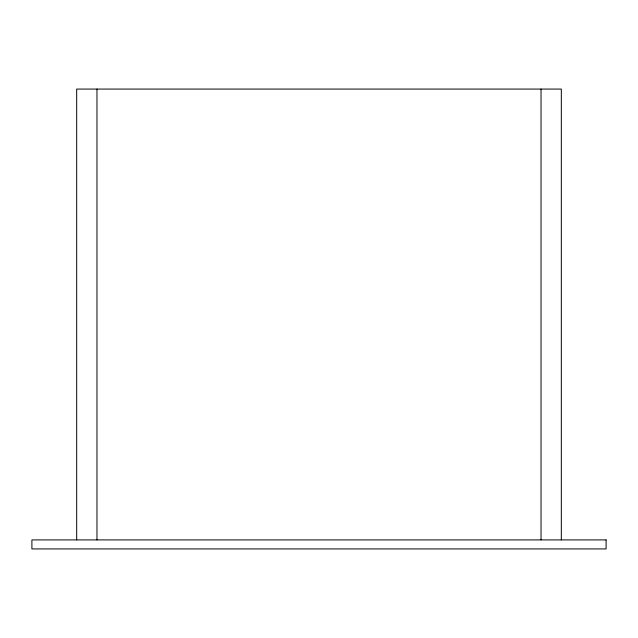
<?xml version="1.0" encoding="UTF-8"?>
<svg xmlns="http://www.w3.org/2000/svg" width="638" height="638" viewBox="0 0 638 638"><rect width="100%" height="100%" fill="white"/><g stroke="black" fill="none" stroke-linecap="round" stroke-linejoin="round"><path stroke-width="0.96" d="M561.32 539.908L561.32 89.073L76.68 89.073L76.68 539.908M541.032 89.073L541.032 539.908M96.968 89.073L96.968 539.908M606.1 539.908L31.9 539.908L31.9 548.927L606.1 548.927L606.1 539.908"/></g></svg>
